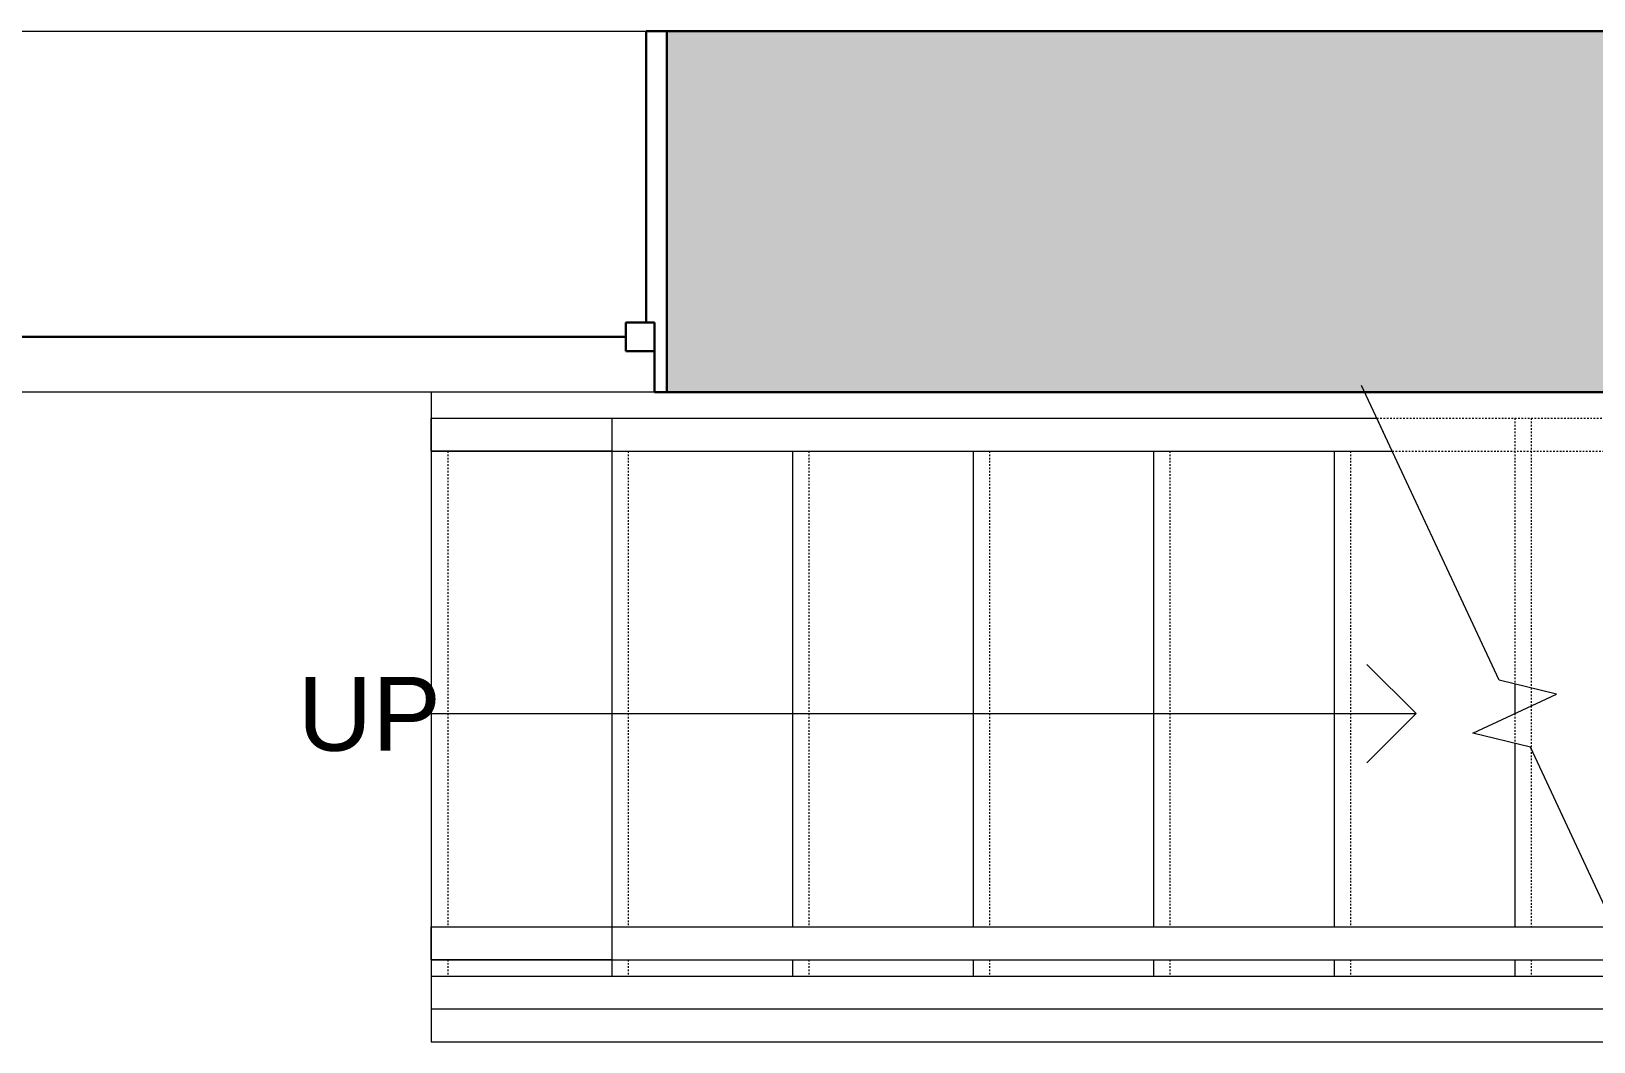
# Model space of a CAD drawing. Header units: inches. Extents: x -1176 to 1551, y -3558 to 978.
# Drawn here: x 524 to 619.2, y 52.3 to 113.9 of the extents above; entities that cross this region are included whole.
import ezdxf

# ---------------------------------------------------------------- set-up
doc = ezdxf.new("R2010")
doc.units = ezdxf.units.IN
doc.header["$MEASUREMENT"] = 0
doc.linetypes.add('Demolished', pattern=[0.1875, 0.125, -0.0625])
doc.linetypes.add('Overhead 1_16_', pattern=[0.101562, 0.0625, -0.039062])
for name, color, linetype, lineweight in [('A-FLOR-HRAL', 11, 'Continuous', 18), ('A-GLAZ', 151, 'Continuous', 18), ('A-WALL', 113, 'Continuous', 18), ('A-WALL-PATT', 111, 'Continuous', 18), ('S-STRS', 31, 'Demolished', 9), ('S-STRS-ANNO', 31, 'Continuous', 9), ('S-STRS-IDEN', 31, 'Continuous', 9), ('S-STRS-MBND', 31, 'Continuous', 18)]:
    doc.layers.add(name, color=color, linetype=linetype, lineweight=lineweight)
doc.styles.add('Swis721 Lt BT', font='swissl.ttf', dxfattribs={"height": 4.5})

# ---------------------------------------------------------------- blocks, each defined once
blk = doc.blocks.new('Top Rail Type - Top Rail_Internal_-5009709-1st Floor Demo')
at = {"layer": 'A-FLOR-HRAL', "lineweight": 9}
blk.add_hatch(color=7, dxfattribs=at).paths.add_polyline_path([(548.403, 54.299), (548.425, 54.299), (548.403, 56.299)], flags=0)
blk.add_line((548.403, 56.299), (548.403, 54.299), dxfattribs=at)
blk = doc.blocks.new('Top Rail Type - Top Rail_Internal_-V1-1st Floor Demo')
at = {"layer": 'A-FLOR-HRAL', "lineweight": 9}
for p, q in [((548.403, 56.299), (548.403, 54.299)), ((548.403, 56.299), (621.864, 56.299)), ((548.403, 54.299), (622.796, 54.299))]:
    blk.add_line(p, q, dxfattribs=at)
blk = doc.blocks.new('Handrail Type - Handrail_Internal_-5009720-1st Floor Demo')
at = {"layer": 'A-FLOR-HRAL', "lineweight": 9}
blk.add_hatch(color=7, dxfattribs=at).paths.add_polyline_path([(559.403, 57.299), (559.425, 57.299), (559.403, 59.299)], flags=0)
for p, q in [((548.403, 57.299), (548.403, 59.299)), ((548.403, 59.299), (559.403, 59.299)), ((559.403, 59.299), (559.403, 57.299)), ((559.403, 57.299), (548.403, 57.299))]:
    blk.add_line(p, q, dxfattribs=at)
blk = doc.blocks.new('Handrail Type - Handrail_Internal_-V2-1st Floor Demo')
at = {"layer": 'A-FLOR-HRAL', "lineweight": 9}
for p, q in [((548.403, 59.299), (548.403, 57.299)), ((548.403, 59.299), (620.465, 59.299)), ((548.403, 57.299), (621.398, 57.299))]:
    blk.add_line(p, q, dxfattribs=at)
blk = doc.blocks.new('Top Rail Type - Top Rail_Internal_-5009731-1st Floor Demo')
at = {"layer": 'A-FLOR-HRAL', "lineweight": 9}
blk.add_hatch(color=7, dxfattribs=at).paths.add_polyline_path([(559.403, 88.299), (559.425, 88.299), (559.403, 90.299)], flags=0)
for p, q in [((548.403, 88.299), (548.403, 90.299)), ((548.403, 90.299), (559.403, 90.299)), ((559.403, 90.299), (559.403, 88.299)), ((559.403, 88.299), (548.403, 88.299))]:
    blk.add_line(p, q, dxfattribs=at)
blk = doc.blocks.new('Top Rail Type - Top Rail_Internal_-V3-1st Floor Demo')
at = {"layer": 'A-FLOR-HRAL', "lineweight": 9}
for p, q in [((548.403, 90.299), (548.403, 88.299)), ((548.403, 90.299), (606.009, 90.299)), ((606.942, 88.299), (606.009, 90.299)), ((548.403, 88.299), (606.942, 88.299))]:
    blk.add_line(p, q, dxfattribs=at)
at = {"layer": 'A-FLOR-HRAL', "linetype": 'Overhead 1_16_', "lineweight": 9}
for p, q in [((606.009, 90.299), (779.403, 90.299)), ((606.942, 88.299), (779.403, 88.299))]:
    blk.add_line(p, q, dxfattribs=at)
blk = doc.blocks.new('Double Hung - side window 3_ 6_5_ x 5_ 6_ 2-5312470-1st Floor Demo')
at = {"layer": 'A-GLAZ', "color": 8, "lineweight": 30}
for p, q in [((-21.25, 11), (-20.5, 11)), ((-20.5, 6.75), (-20.5, 11)), ((20.5, 6.75), (20.5, 11)), ((21.25, 11), (20.5, 11)), ((-20.5, 8.5), (-20.5, 6.75)), ((-20.5, 8.5), (-18.75, 8.5)), ((-18.75, 8.5), (-18.75, 6.75)), ((-18.75, 7.625), (18.75, 7.625)), ((18.75, 8.5), (18.75, 6.75)), ((20.5, 8.5), (18.75, 8.5)), ((20.5, 8.5), (20.5, 6.75)), ((-20.5, 6.75), (-18.75, 6.75)), ((-20.5, 6.75), (-20, 6.75)), ((-20, -11), (-20, 6.75)), ((20.5, 6.75), (18.75, 6.75)), ((20, 6.75), (20.5, 6.75)), ((20, 6.75), (20, -11)), ((-20, -11), (-21.25, -11)), ((20, -11), (21.25, -11))]:
    blk.add_line(p, q, dxfattribs=at)

msp = doc.modelspace()

# ---------------------------------------------------------------- hatches: boundary and pattern name
at = {"layer": 'A-WALL-PATT', "lineweight": 9}
h = msp.add_hatch(color=7, dxfattribs=at)
h.paths.add_polyline_path([(1120.829, 91.893), (1120.829, 113.893), (1049.399, 113.893), (1049.399, 91.893)], flags=0)
h.paths.add_polyline_path([(1229.487, 91.893), (1263.737, 91.893), (1263.737, 113.893), (1161.829, 113.893), (1161.829, 91.893), (1221.487, 91.893)], flags=0)
h.paths.add_polyline_path([(966.336, 91.893), (1006.899, 91.893), (1006.899, 113.893), (966.336, 113.893), (966.336, 112.555)], flags=0)
h.paths.add_polyline_path([(1329.149, 91.893), (1329.149, 113.893), (1290.237, 113.893), (1290.237, 91.893), (1312.047, 91.893)], flags=0)
h.paths.add_polyline_path([(562.75, 91.893), (635.431, 91.893), (635.431, 113.893), (562.75, 113.893)], flags=0)
h.paths.add_polyline_path([(747.85, 91.893), (756.836, 91.893), (756.836, 113.893), (677.931, 113.893), (677.931, 91.893)], flags=0)
h.paths.add_polyline_path([(890.513, 91.893), (923.836, 91.893), (923.836, 113.893), (890.513, 113.893), (890.513, 112.555)], flags=0)
h.paths.add_polyline_path([(799.336, 91.893), (848.013, 91.893), (848.013, 113.893), (799.336, 113.893), (799.336, 112.555)], flags=0)
h.paths.add_polyline_path([(520.25, 91.893), (520.25, 113.893), (480.776, 113.893), (480.776, 91.893)], flags=0)

# ---------------------------------------------------------------- linework, layer by layer
at = {"layer": 'A-WALL', "lineweight": 9}
for p, q in [((520.25, 113.893), (562.75, 113.893)), ((562.75, 91.893), (520.25, 91.893))]:
    msp.add_line(p, q, dxfattribs=at)
at = {"layer": 'A-WALL', "color": 8, "lineweight": 30}
for p, q in [((635.431, 113.893), (562.75, 113.893)), ((562.75, 113.893), (562.75, 91.893)), ((562.75, 91.893), (635.431, 91.893))]:
    msp.add_line(p, q, dxfattribs=at)
at = {"layer": 'S-STRS', "linetype": 'Continuous'}
for p, q in [((548.403, 91.893), (548.403, 90.299)), ((548.403, 88.299), (548.403, 59.299)), ((559.403, 88.299), (559.403, 59.299)), ((570.403, 88.299), (570.403, 59.299)), ((581.403, 88.299), (581.403, 59.299)), ((592.403, 88.299), (592.403, 59.299)), ((603.403, 88.299), (603.403, 59.299)), ((614.403, 74.107), (614.403, 72.299)), ((614.403, 70.491), (614.403, 59.299)), ((548.403, 57.299), (548.403, 56.299)), ((559.403, 57.299), (559.403, 56.299)), ((570.403, 57.299), (570.403, 56.299)), ((581.403, 57.299), (581.403, 56.299)), ((592.403, 57.299), (592.403, 56.299)), ((603.403, 57.299), (603.403, 56.299)), ((614.403, 57.299), (614.403, 56.299)), ((548.403, 54.299), (548.403, 52.299)), ((548.403, 52.299), (623.729, 52.299))]:
    msp.add_line(p, q, dxfattribs=at)
at = {"layer": 'S-STRS', "linetype": 'Overhead 1_16_'}
for p, q in [((549.403, 88.299), (549.403, 59.299)), ((560.403, 88.299), (560.403, 59.299)), ((571.403, 88.299), (571.403, 59.299)), ((582.403, 88.299), (582.403, 59.299)), ((593.403, 88.299), (593.403, 59.299)), ((604.403, 88.299), (604.403, 59.299)), ((615.403, 73.864), (615.403, 72.765)), ((615.403, 70.155), (615.403, 59.299)), ((549.403, 57.299), (549.403, 56.299)), ((560.403, 57.299), (560.403, 56.299)), ((571.403, 57.299), (571.403, 56.299)), ((582.403, 57.299), (582.403, 56.299)), ((593.403, 57.299), (593.403, 56.299)), ((604.403, 57.299), (604.403, 56.299)), ((615.403, 57.299), (615.403, 56.299))]:
    msp.add_line(p, q, dxfattribs=at)
at = {"layer": 'S-STRS-ANNO'}
for p, q in [((608.403, 72.299), (605.403, 75.299)), ((548.403, 72.299), (559.403, 72.299)), ((559.403, 72.299), (570.403, 72.299)), ((570.403, 72.299), (581.403, 72.299)), ((581.403, 72.299), (592.403, 72.299)), ((592.403, 72.299), (603.403, 72.299)), ((603.403, 72.299), (608.403, 72.299)), ((608.403, 72.299), (605.403, 69.299))]:
    msp.add_line(p, q, dxfattribs=at)
at = {"layer": 'S-STRS-MBND', "lineweight": 9}
for p, q in [((613.452, 74.338), (605.077, 92.299)), ((616.952, 73.488), (613.452, 74.338)), ((611.854, 71.111), (616.952, 73.488)), ((615.354, 70.26), (611.854, 71.111)), ((623.729, 52.299), (615.354, 70.26))]:
    msp.add_line(p, q, dxfattribs=at)
at = {"layer": 'S-STRS-MBND', "linetype": 'Overhead 1_16_', "lineweight": 9}
for p, q in [((606.009, 90.299), (779.403, 90.299)), ((614.403, 90.299), (614.403, 74.107)), ((615.403, 90.299), (615.403, 73.864)), ((615.403, 72.765), (615.403, 70.155)), ((614.403, 72.299), (614.403, 70.491))]:
    msp.add_line(p, q, dxfattribs=at)

# ---------------------------------------------------------------- block references
at = {"layer": 'A-FLOR-HRAL', "lineweight": 9}
for name in ['Top Rail Type - Top Rail_Internal_-5009731-1st Floor Demo', 'Top Rail Type - Top Rail_Internal_-V3-1st Floor Demo', 'Handrail Type - Handrail_Internal_-5009720-1st Floor Demo', 'Handrail Type - Handrail_Internal_-V2-1st Floor Demo', 'Top Rail Type - Top Rail_Internal_-5009709-1st Floor Demo', 'Top Rail Type - Top Rail_Internal_-V1-1st Floor Demo']:
    msp.add_blockref(name, (0, 0), dxfattribs=at)
at = {"layer": 'A-GLAZ', "rotation": 180}
msp.add_blockref('Double Hung - side window 3_ 6_5_ x 5_ 6_ 2-5312470-1st Floor Demo', (541.5, 102.893), dxfattribs=at)

# ---------------------------------------------------------------- texts
at = {"layer": 'S-STRS-IDEN', "insert": (540.262, 74.538), "char_height": 4.5, "width": 9.7692, "attachment_point": 1, "line_spacing_factor": 1.005062, "style": 'Swis721 Lt BT'}
msp.add_mtext('UP', dxfattribs=at)

doc.saveas('drawing.dxf')
